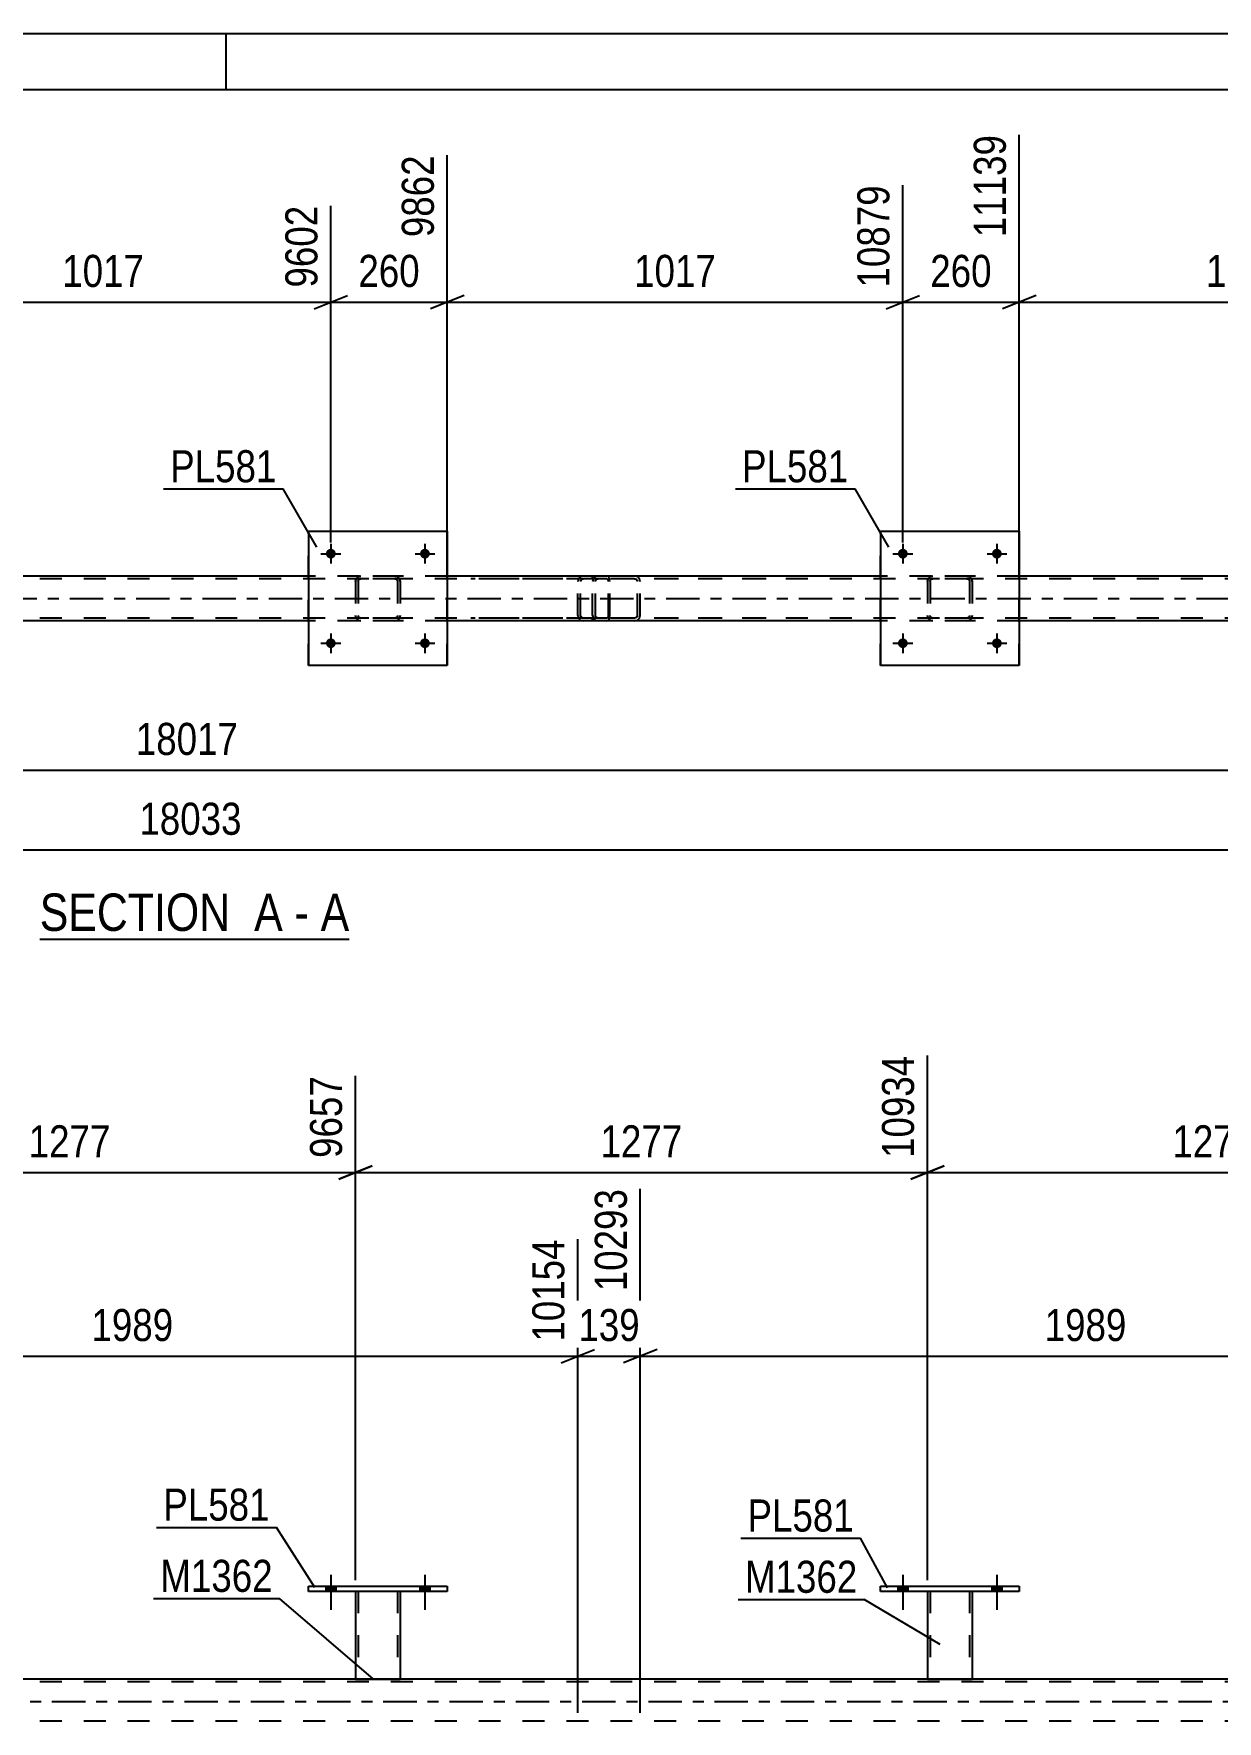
# Model space of a CAD drawing. Header units: millimetres. Extents: x 0 to 841, y 0 to 594.
# Drawn here: x 403.8 to 509.5, y 443.2 to 594 of the extents above; entities that cross this region are included whole.
import ezdxf

# ---------------------------------------------------------------- set-up
doc = ezdxf.new("R2010")
doc.units = ezdxf.units.MM
doc.linetypes.add('DXK_LINE_DOT2', pattern=[3.9198, 1.9599, -1.9599])
doc.linetypes.add('DXK_LINE_DOT3', pattern=[5.9187, 2.979, -0.9799, 0.9799, -0.9799])
doc.styles.add('Arial Narrow', font='ARIALN.TTF', dxfattribs={"height": 0.2})

# ---------------------------------------------------------------- blocks, each defined once
blk = doc.blocks.new('Unknown-283133386-1135')
at = {"color": 5, "linetype": 'Continuous'}
for p, q in [((841, 594), (0, 594)), ((421, 589), (421, 594)), ((836, 589), (5, 589))]:
    blk.add_line(p, q, dxfattribs=at)
blk = doc.blocks.new('Unknown-283133386-11 - 5061')
at = {"color": 6, "linetype": 'Continuous'}
blk.add_line((404.34, 513.1), (431.98, 513.1), dxfattribs=at)
at = {"color": 0, "linetype": 'Continuous'}
for points in [[(422.44, 513.85), (422.44, 517.35), (404.34, 517.35), (404.34, 513.85)], [(426.05, 513.85), (426.05, 517.35), (423.49, 517.35), (423.49, 513.85)], [(428.38, 513.85), (428.38, 517.35), (427.1, 517.35), (427.1, 513.85)], [(431.98, 513.85), (431.98, 517.35), (429.43, 517.35), (429.43, 513.85)]]:
    blk.add_wipeout(points, dxfattribs=at)
at = {"color": 7, "linetype": 'Continuous', "style": 'Arial Narrow'}
for s, p in [('SECTION ', (404.34, 513.85)), ('A', (423.49, 513.85)), ('A', (429.43, 513.85)), ('-', (427.1, 513.85))]:
    blk.add_text(s, height=3.34, dxfattribs=at).set_placement(p)
blk = doc.blocks.new('Part-283133386-5291 - 5061')
at = {"color": 7, "linetype": 'DXK_LINE_DOT2'}
for p, q in [((766.93, 545.31), (105.18, 545.31)), ((440.74, 545.55), (428.34, 545.55)), ((491.83, 545.55), (479.43, 545.55)), ((766.93, 541.79), (105.18, 541.79)), ((440.74, 541.55), (428.34, 541.55)), ((491.83, 541.55), (479.43, 541.55))]:
    blk.add_line(p, q, dxfattribs=at)
at = {"color": 2, "linetype": 'Continuous'}
for p, q in [((428.34, 545.55), (389.66, 545.55)), ((479.43, 545.55), (440.74, 545.55)), ((530.51, 545.55), (491.83, 545.55)), ((428.34, 541.55), (389.66, 541.55)), ((479.43, 541.55), (440.74, 541.55)), ((530.51, 541.55), (491.83, 541.55))]:
    blk.add_line(p, q, dxfattribs=at)
at = {"color": 7, "linetype": 'DXK_LINE_DOT3'}
blk.add_line((105.18, 543.55), (766.93, 543.55), dxfattribs=at)
blk = doc.blocks.new('Part-283133386-5098 - 5061')
at = {"color": 2, "linetype": 'Continuous'}
for p, q in [((479.43, 549.55), (479.43, 537.55)), ((479.43, 549.55), (491.83, 549.55)), ((491.83, 549.55), (491.83, 537.55)), ((491.83, 537.55), (479.43, 537.55))]:
    blk.add_line(p, q, dxfattribs=at)
at = {"color": 7, "linetype": 'DXK_LINE_DOT2'}
for p, q in [((479.43, 537.55), (479.43, 549.55)), ((491.83, 537.55), (491.83, 549.55))]:
    blk.add_line(p, q, dxfattribs=at)
blk = doc.blocks.new('Part-283133386-5099 - 5061')
at = {"color": 7, "linetype": 'DXK_LINE_DOT2'}
for p, q in [((483.63, 545.07), (483.66, 545.25)), ((483.66, 545.25), (483.63, 545.07)), ((483.63, 545.07), (483.63, 542.03)), ((483.87, 545.07), (483.88, 545.16)), ((483.87, 545.07), (483.87, 542.03)), ((483.88, 545.16), (483.94, 545.24)), ((483.92, 545.51), (484.11, 545.55)), ((484.11, 545.55), (483.92, 545.51)), ((483.94, 545.24), (484.01, 545.29)), ((484.01, 545.29), (484.11, 545.31)), ((487.15, 545.55), (484.11, 545.55)), ((487.15, 545.31), (484.11, 545.31)), ((487.15, 545.55), (487.33, 545.51)), ((487.33, 545.51), (487.15, 545.55)), ((487.15, 545.31), (487.24, 545.29)), ((487.24, 545.29), (487.31, 545.24)), ((487.31, 545.24), (487.37, 545.16)), ((487.37, 545.16), (487.39, 545.07)), ((487.39, 545.07), (487.39, 542.03)), ((487.59, 545.25), (487.63, 545.07)), ((487.63, 545.07), (487.59, 545.25)), ((487.63, 545.07), (487.63, 542.03)), ((483.66, 541.85), (483.63, 542.03)), ((483.63, 542.03), (483.66, 541.85)), ((483.88, 541.94), (483.87, 542.03)), ((483.94, 541.86), (483.88, 541.94)), ((484.11, 541.55), (483.92, 541.59)), ((483.92, 541.59), (484.11, 541.55)), ((484.01, 541.81), (483.94, 541.86)), ((484.11, 541.79), (484.01, 541.81)), ((487.15, 541.79), (484.11, 541.79)), ((487.15, 541.55), (484.11, 541.55)), ((487.24, 541.81), (487.15, 541.79)), ((487.33, 541.59), (487.15, 541.55)), ((487.15, 541.55), (487.33, 541.59)), ((487.31, 541.86), (487.24, 541.81)), ((487.37, 541.94), (487.31, 541.86)), ((487.39, 542.03), (487.37, 541.94)), ((487.63, 542.03), (487.59, 541.85)), ((487.59, 541.85), (487.63, 542.03))]:
    blk.add_line(p, q, dxfattribs=at)
at = {"color": 7, "linetype": 'DXK_LINE_DOT3'}
blk.add_line((485.63, 543.55), (485.63, 543.55), dxfattribs=at)
at = {"color": 7, "linetype": 'DXK_LINE_DOT2'}
for centre, start, end in [((484.11, 545.07), 112.5, 157.5), ((484.11, 545.07), 112.5, 157.5), ((487.15, 545.07), 22.5, 67.5), ((487.15, 545.07), 22.5, 67.5), ((484.11, 542.03), 202.5, 247.5), ((484.11, 542.03), 202.5, 247.5), ((487.15, 542.03), 292.5, 337.5), ((487.15, 542.03), 292.5, 337.5)]:
    blk.add_arc(centre, 0.48, start, end, dxfattribs=at)
blk = doc.blocks.new('Part-283133386-5104 - 5061')
at = {"color": 2, "linetype": 'Continuous'}
for p, q in [((428.34, 549.55), (428.34, 537.55)), ((428.34, 549.55), (440.74, 549.55)), ((440.74, 549.55), (440.74, 537.55)), ((440.74, 537.55), (428.34, 537.55))]:
    blk.add_line(p, q, dxfattribs=at)
at = {"color": 7, "linetype": 'DXK_LINE_DOT2'}
for p, q in [((428.34, 537.55), (428.34, 549.55)), ((440.74, 537.55), (440.74, 549.55))]:
    blk.add_line(p, q, dxfattribs=at)
blk = doc.blocks.new('Part-283133386-5105 - 5061')
at = {"color": 7, "linetype": 'DXK_LINE_DOT2'}
for p, q in [((432.54, 545.07), (432.58, 545.25)), ((432.58, 545.25), (432.54, 545.07)), ((432.54, 545.07), (432.54, 542.03)), ((432.78, 545.07), (432.8, 545.16)), ((432.78, 545.07), (432.78, 542.03)), ((432.8, 545.16), (432.85, 545.24)), ((432.84, 545.51), (433.02, 545.55)), ((433.02, 545.55), (432.84, 545.51)), ((432.85, 545.24), (432.93, 545.29)), ((432.93, 545.29), (433.02, 545.31)), ((436.06, 545.55), (433.02, 545.55)), ((436.06, 545.31), (433.02, 545.31)), ((436.06, 545.55), (436.25, 545.51)), ((436.25, 545.51), (436.06, 545.55)), ((436.06, 545.31), (436.16, 545.29)), ((436.16, 545.29), (436.23, 545.24)), ((436.23, 545.24), (436.29, 545.16)), ((436.29, 545.16), (436.3, 545.07)), ((436.3, 545.07), (436.3, 542.03)), ((436.51, 545.25), (436.54, 545.07)), ((436.54, 545.07), (436.51, 545.25)), ((436.54, 545.07), (436.54, 542.03)), ((432.58, 541.85), (432.54, 542.03)), ((432.54, 542.03), (432.58, 541.85)), ((432.8, 541.94), (432.78, 542.03)), ((432.85, 541.86), (432.8, 541.94)), ((433.02, 541.55), (432.84, 541.59)), ((432.84, 541.59), (433.02, 541.55)), ((432.93, 541.81), (432.85, 541.86)), ((433.02, 541.79), (432.93, 541.81)), ((436.06, 541.79), (433.02, 541.79)), ((436.06, 541.55), (433.02, 541.55)), ((436.16, 541.81), (436.06, 541.79)), ((436.25, 541.59), (436.06, 541.55)), ((436.06, 541.55), (436.25, 541.59)), ((436.23, 541.86), (436.16, 541.81)), ((436.29, 541.94), (436.23, 541.86)), ((436.3, 542.03), (436.29, 541.94)), ((436.54, 542.03), (436.51, 541.85)), ((436.51, 541.85), (436.54, 542.03))]:
    blk.add_line(p, q, dxfattribs=at)
at = {"color": 7, "linetype": 'DXK_LINE_DOT3'}
blk.add_line((434.54, 543.55), (434.54, 543.55), dxfattribs=at)
at = {"color": 7, "linetype": 'DXK_LINE_DOT2'}
for centre, start, end in [((433.02, 545.07), 112.5, 157.5), ((433.02, 545.07), 112.5, 157.5), ((436.06, 545.07), 22.5, 67.5), ((436.06, 545.07), 22.5, 67.5), ((433.02, 542.03), 202.5, 247.5), ((433.02, 542.03), 202.5, 247.5), ((436.06, 542.03), 292.5, 337.5), ((436.06, 542.03), 292.5, 337.5)]:
    blk.add_arc(centre, 0.48, start, end, dxfattribs=at)
blk = doc.blocks.new('Part-283133386-5198 - 5061')
at = {"color": 7, "linetype": 'DXK_LINE_DOT2'}
for p, q in [((454.99, 545.55), (442.84, 545.55)), ((454.99, 545.31), (442.84, 545.31)), ((452.44, 545.25), (452.4, 545.07)), ((452.4, 542.03), (452.4, 545.07)), ((452.65, 545.07), (452.67, 545.16)), ((452.65, 542.03), (452.65, 545.07)), ((452.67, 545.16), (452.73, 545.24)), ((452.9, 545.55), (452.71, 545.51)), ((452.73, 545.24), (452.81, 545.29)), ((452.81, 545.29), (452.9, 545.31)), ((453.72, 545.31), (453.72, 545.55)), ((455.1, 545.51), (454.99, 545.55)), ((454.99, 545.31), (455.05, 545.29)), ((455.05, 545.29), (455.09, 545.24)), ((455.09, 545.24), (455.12, 545.16)), ((455.19, 545.41), (455.1, 545.51)), ((455.12, 545.16), (455.13, 545.07)), ((455.13, 542.03), (455.13, 545.07)), ((455.24, 545.25), (455.19, 545.41)), ((455.27, 545.07), (455.24, 545.25)), ((455.27, 542.03), (455.27, 545.07)), ((454.99, 541.79), (442.84, 541.79)), ((454.99, 541.55), (442.84, 541.55)), ((452.4, 542.03), (452.44, 541.85)), ((452.67, 541.94), (452.65, 542.03)), ((452.73, 541.86), (452.67, 541.94)), ((452.71, 541.59), (452.9, 541.55)), ((452.81, 541.81), (452.73, 541.86)), ((452.9, 541.79), (452.81, 541.81)), ((453.72, 541.59), (453.72, 541.79)), ((453.72, 541.55), (453.72, 541.59)), ((455.05, 541.81), (454.99, 541.79)), ((454.99, 541.55), (455.1, 541.59)), ((455.09, 541.86), (455.05, 541.81)), ((455.12, 541.94), (455.09, 541.86)), ((455.1, 541.59), (455.19, 541.69)), ((455.13, 542.03), (455.12, 541.94)), ((455.19, 541.69), (455.24, 541.85)), ((455.24, 541.85), (455.27, 542.03))]:
    blk.add_line(p, q, dxfattribs=at)
for centre, start, end in [((452.89, 545.05), 111.1941, 156.1506), ((452.89, 542.04), 203.8494, 248.8059)]:
    blk.add_arc(centre, 0.492, start, end, dxfattribs=at)
blk = doc.blocks.new('Part-283133386-5207 - 5061')
at = {"color": 7, "linetype": 'DXK_LINE_DOT2'}
for p, q in [((453.76, 545.25), (453.72, 545.07)), ((453.72, 542.03), (453.72, 545.07)), ((453.97, 545.07), (453.99, 545.16)), ((453.97, 542.03), (453.97, 545.07)), ((453.99, 545.16), (454.05, 545.24)), ((454.23, 545.55), (454.03, 545.51)), ((454.05, 545.24), (454.13, 545.29)), ((454.13, 545.29), (454.23, 545.31)), ((469.22, 545.55), (454.23, 545.55)), ((469.22, 545.31), (454.23, 545.31)), ((457.66, 545.51), (457.46, 545.55)), ((457.46, 545.31), (457.56, 545.29)), ((457.56, 545.29), (457.64, 545.24)), ((457.64, 545.24), (457.7, 545.16)), ((457.7, 545.16), (457.72, 545.07)), ((457.72, 542.03), (457.72, 545.07)), ((457.97, 545.07), (457.94, 545.25)), ((457.97, 542.03), (457.97, 545.07)), ((453.72, 542.03), (453.76, 541.85)), ((453.99, 541.94), (453.97, 542.03)), ((454.05, 541.86), (453.99, 541.94)), ((454.03, 541.59), (454.23, 541.55)), ((454.13, 541.81), (454.05, 541.86)), ((454.23, 541.79), (454.13, 541.81)), ((469.22, 541.79), (454.23, 541.79)), ((469.22, 541.55), (454.23, 541.55)), ((457.56, 541.81), (457.46, 541.79)), ((457.46, 541.55), (457.66, 541.59)), ((457.64, 541.86), (457.56, 541.81)), ((457.7, 541.94), (457.64, 541.86)), ((457.72, 542.03), (457.7, 541.94)), ((457.94, 541.85), (457.97, 542.03))]:
    blk.add_line(p, q, dxfattribs=at)
for centre, start, end in [((454.21, 545.05), 110.7583, 155.68), ((457.48, 545.05), 24.32, 69.2417), ((454.21, 542.05), 204.32, 249.2417), ((457.48, 542.05), 290.7583, 335.68)]:
    blk.add_arc(centre, 0.496, start, end, dxfattribs=at)
blk = doc.blocks.new('Bolt-283133386-5309 - 5061')
at = {"linetype": 'Continuous'}
for points in [[(430.78, 539.55, -1), (429.9, 539.55, -1)], [(439.18, 539.55, -1), (438.3, 539.55, -1)]]:
    blk.add_hatch(color=1, dxfattribs=at).paths.add_polyline_path(points)
at = {"color": 1, "linetype": 'Continuous'}
for p, q in [((430.34, 540.43), (430.34, 538.67)), ((438.74, 540.43), (438.74, 538.67)), ((429.46, 539.55), (431.22, 539.55)), ((437.86, 539.55), (439.62, 539.55))]:
    blk.add_line(p, q, dxfattribs=at)
blk = doc.blocks.new('Bolt-283133386-5310 - 5061')
at = {"linetype": 'Continuous'}
for points in [[(430.78, 547.55, -1), (429.9, 547.55, -1)], [(439.18, 547.55, -1), (438.3, 547.55, -1)]]:
    blk.add_hatch(color=1, dxfattribs=at).paths.add_polyline_path(points)
at = {"color": 1, "linetype": 'Continuous'}
for p, q in [((429.46, 547.55), (431.22, 547.55)), ((430.34, 548.43), (430.34, 546.67)), ((437.86, 547.55), (439.62, 547.55)), ((438.74, 548.43), (438.74, 546.67))]:
    blk.add_line(p, q, dxfattribs=at)
blk = doc.blocks.new('Bolt-283133386-5311 - 5061')
at = {"linetype": 'Continuous'}
for points in [[(481.87, 539.55, -1), (480.99, 539.55, -1)], [(490.27, 539.55, -1), (489.39, 539.55, -1)]]:
    blk.add_hatch(color=1, dxfattribs=at).paths.add_polyline_path(points)
at = {"color": 1, "linetype": 'Continuous'}
for p, q in [((481.43, 540.43), (481.43, 538.67)), ((489.83, 540.43), (489.83, 538.67)), ((480.55, 539.55), (482.31, 539.55)), ((488.95, 539.55), (490.71, 539.55))]:
    blk.add_line(p, q, dxfattribs=at)
blk = doc.blocks.new('Bolt-283133386-5312 - 5061')
at = {"linetype": 'Continuous'}
for points in [[(481.87, 547.55, -1), (480.99, 547.55, -1)], [(490.27, 547.55, -1), (489.39, 547.55, -1)]]:
    blk.add_hatch(color=1, dxfattribs=at).paths.add_polyline_path(points)
at = {"color": 1, "linetype": 'Continuous'}
for p, q in [((480.55, 547.55), (482.31, 547.55)), ((481.43, 548.43), (481.43, 546.67)), ((488.95, 547.55), (490.71, 547.55)), ((489.83, 548.43), (489.83, 546.67))]:
    blk.add_line(p, q, dxfattribs=at)
blk = doc.blocks.new('Bolt-283133386-3261 - 3202')
at = {"linetype": 'Continuous'}
for points in [[(480.99, 454.84), (481.87, 454.84), (481.87, 455.32), (480.99, 455.32)], [(489.39, 454.84), (490.27, 454.84), (490.27, 455.32), (489.39, 455.32)]]:
    blk.add_hatch(color=1, dxfattribs=at).paths.add_polyline_path(points)
at = {"color": 1, "linetype": 'Continuous'}
for p, q in [((480.99, 455.32), (480.99, 454.84)), ((481.43, 456.32), (481.43, 453.2)), ((481.87, 455.32), (481.87, 454.84)), ((489.39, 455.32), (489.39, 454.84)), ((489.83, 456.32), (489.83, 453.2)), ((490.27, 455.32), (490.27, 454.84))]:
    blk.add_line(p, q, dxfattribs=at)
blk = doc.blocks.new('Bolt-283133386-3262 - 3202')
at = {"linetype": 'Continuous'}
for points in [[(480.99, 454.84), (481.87, 454.84), (481.87, 455.32), (480.99, 455.32)], [(489.39, 454.84), (490.27, 454.84), (490.27, 455.32), (489.39, 455.32)]]:
    blk.add_hatch(color=1, dxfattribs=at).paths.add_polyline_path(points)
at = {"color": 1, "linetype": 'Continuous'}
for p, q in [((480.99, 455.32), (480.99, 454.84)), ((481.43, 456.32), (481.43, 453.2)), ((481.87, 455.32), (481.87, 454.84)), ((489.39, 455.32), (489.39, 454.84)), ((489.83, 456.32), (489.83, 453.2)), ((490.27, 455.32), (490.27, 454.84))]:
    blk.add_line(p, q, dxfattribs=at)
blk = doc.blocks.new('Bolt-283133386-3263 - 3202')
at = {"linetype": 'Continuous'}
for points in [[(429.9, 454.84), (430.78, 454.84), (430.78, 455.32), (429.9, 455.32)], [(438.3, 454.84), (439.18, 454.84), (439.18, 455.32), (438.3, 455.32)]]:
    blk.add_hatch(color=1, dxfattribs=at).paths.add_polyline_path(points)
at = {"color": 1, "linetype": 'Continuous'}
for p, q in [((429.9, 455.32), (429.9, 454.84)), ((430.34, 456.32), (430.34, 453.2)), ((430.78, 455.32), (430.78, 454.84)), ((438.3, 455.32), (438.3, 454.84)), ((438.74, 456.32), (438.74, 453.2)), ((439.18, 455.32), (439.18, 454.84))]:
    blk.add_line(p, q, dxfattribs=at)
blk = doc.blocks.new('Bolt-283133386-3264 - 3202')
at = {"linetype": 'Continuous'}
for points in [[(429.9, 454.84), (430.78, 454.84), (430.78, 455.32), (429.9, 455.32)], [(438.3, 454.84), (439.18, 454.84), (439.18, 455.32), (438.3, 455.32)]]:
    blk.add_hatch(color=1, dxfattribs=at).paths.add_polyline_path(points)
at = {"color": 1, "linetype": 'Continuous'}
for p, q in [((429.9, 455.32), (429.9, 454.84)), ((430.34, 456.32), (430.34, 453.2)), ((430.78, 455.32), (430.78, 454.84)), ((438.3, 455.32), (438.3, 454.84)), ((438.74, 456.32), (438.74, 453.2)), ((439.18, 455.32), (439.18, 454.84))]:
    blk.add_line(p, q, dxfattribs=at)
blk = doc.blocks.new('Part-283133386-3396 - 3202')
at = {"color": 2, "linetype": 'Continuous'}
for p, q in [((479.43, 454.84), (479.43, 455.32)), ((479.43, 455.32), (491.83, 455.32)), ((491.83, 455.32), (491.83, 454.84)), ((491.83, 454.84), (479.43, 454.84))]:
    blk.add_line(p, q, dxfattribs=at)
blk = doc.blocks.new('Part-283133386-3288 - 3202')
at = {"color": 2, "linetype": 'Continuous'}
blk.add_line((761, 447), (103.58, 447), dxfattribs=at)
at = {"color": 7, "linetype": 'DXK_LINE_DOT2'}
for p, q in [((766.93, 446.76), (103.58, 446.76)), ((766.93, 443.24), (103.58, 443.24))]:
    blk.add_line(p, q, dxfattribs=at)
at = {"color": 7, "linetype": 'DXK_LINE_DOT3'}
blk.add_line((103.58, 445), (766.93, 445), dxfattribs=at)
blk = doc.blocks.new('Part-283133386-3401 - 3202')
at = {"color": 7, "linetype": 'DXK_LINE_DOT2'}
for p, q in [((483.63, 454.85), (487.63, 454.85)), ((483.63, 454.84), (483.63, 454.85)), ((483.63, 454.85), (483.63, 454.84)), ((483.87, 454.85), (483.87, 447)), ((487.39, 454.85), (487.39, 447)), ((487.63, 454.85), (487.63, 454.84)), ((487.63, 454.84), (487.63, 454.85)), ((487.33, 447), (487.37, 447)), ((487.33, 447), (487.37, 447)), ((487.37, 447), (487.39, 447)), ((487.37, 447), (487.39, 447))]:
    blk.add_line(p, q, dxfattribs=at)
at = {"color": 2, "linetype": 'Continuous'}
for p, q in [((483.63, 454.84), (483.63, 447)), ((487.63, 454.84), (487.63, 447)), ((483.63, 447), (487.63, 447))]:
    blk.add_line(p, q, dxfattribs=at)
blk = doc.blocks.new('Part-283133386-3406 - 3202')
at = {"color": 2, "linetype": 'Continuous'}
for p, q in [((428.34, 454.84), (428.34, 455.32)), ((428.34, 455.32), (440.74, 455.32)), ((440.74, 455.32), (440.74, 454.84)), ((440.74, 454.84), (428.34, 454.84))]:
    blk.add_line(p, q, dxfattribs=at)
blk = doc.blocks.new('Part-283133386-3411 - 3202')
at = {"color": 7, "linetype": 'DXK_LINE_DOT2'}
for p, q in [((432.54, 454.85), (436.54, 454.85)), ((432.54, 454.84), (432.54, 454.85)), ((432.54, 454.85), (432.54, 454.84)), ((432.78, 454.85), (432.78, 447)), ((436.3, 454.85), (436.3, 447)), ((436.54, 454.85), (436.54, 454.84)), ((436.54, 454.84), (436.54, 454.85)), ((436.25, 447), (436.29, 447)), ((436.25, 447), (436.29, 447)), ((436.29, 447), (436.3, 447)), ((436.29, 447), (436.3, 447))]:
    blk.add_line(p, q, dxfattribs=at)
at = {"color": 2, "linetype": 'Continuous'}
for p, q in [((432.54, 454.84), (432.54, 447)), ((436.54, 454.84), (436.54, 447)), ((432.54, 447), (436.54, 447))]:
    blk.add_line(p, q, dxfattribs=at)
blk = doc.blocks.new('StraightDimension-283133386-5351 - 5061')
at = {"color": 7, "linetype": 'Continuous'}
blk.add_line((68.06, 521.09), (767.57, 521.09), dxfattribs=at)
at = {"color": 0}
blk.add_wipeout([(422.98, 521.84), (422.98, 526.04), (412.64, 526.04), (412.64, 521.84)], dxfattribs=at)
at = {"color": 3, "style": 'Arial Narrow'}
blk.add_text('18033', height=2.863, dxfattribs=at).set_placement((413.24, 522.44))
blk = doc.blocks.new('StraightDimension-283133386-16082 - 5061')
at = {"color": 7, "linetype": 'Continuous'}
blk.add_line((68.06, 528.22), (766.93, 528.22), dxfattribs=at)
at = {"color": 0}
blk.add_wipeout([(422.66, 528.97), (422.66, 533.17), (412.32, 533.17), (412.32, 528.97)], dxfattribs=at)
at = {"color": 3, "style": 'Arial Narrow'}
blk.add_text('18017', height=2.863, dxfattribs=at).set_placement((412.92, 529.57))
blk = doc.blocks.new('StraightDimension-283133386-18930 - 5061')
at = {"color": 7, "linetype": 'Continuous'}
for p, q in [((491.83, 546.55), (491.83, 584.97)), ((532.51, 548.55), (532.51, 580.47)), ((493.33, 570.63), (490.33, 569.43)), ((491.83, 570.03), (532.51, 570.03)), ((531.01, 569.43), (534.01, 570.63))]:
    blk.add_line(p, q, dxfattribs=at)
at = {"color": 0, "linetype": 'Continuous'}
blk.add_wipeout([(531.91, 581.07), (527.71, 581.07), (527.71, 570.73), (531.91, 570.73)], dxfattribs=at)
at = {"color": 0}
blk.add_wipeout([(516.42, 570.78), (516.42, 574.98), (507.91, 574.98), (507.91, 570.78)], dxfattribs=at)
at = {"color": 3, "linetype": 'Continuous', "style": 'Arial Narrow'}
blk.add_text('12156', height=2.863, rotation=90.0002, dxfattribs=at).set_placement((531.31, 571.33))
at = {"color": 3, "style": 'Arial Narrow'}
blk.add_text('1017', height=2.863, dxfattribs=at).set_placement((508.51, 571.38))
blk = doc.blocks.new('StraightDimension-283133386-18931 - 5061')
at = {"color": 7, "linetype": 'Continuous'}
for p, q in [((491.83, 546.55), (491.83, 584.97)), ((481.43, 548.55), (481.43, 580.47)), ((479.93, 569.43), (482.93, 570.63)), ((481.43, 570.03), (491.83, 570.03)), ((493.33, 570.63), (490.33, 569.43))]:
    blk.add_line(p, q, dxfattribs=at)
at = {"color": 0}
blk.add_wipeout([(489.97, 570.78), (489.97, 574.98), (483.28, 574.98), (483.28, 570.78)], dxfattribs=at)
at = {"color": 3, "style": 'Arial Narrow'}
blk.add_text('260', height=2.863, dxfattribs=at).set_placement((483.88, 571.38))
at = {"color": 0, "linetype": 'Continuous'}
blk.add_wipeout([(491.23, 585.57), (487.03, 585.57), (487.03, 575.23), (491.23, 575.23)], dxfattribs=at)
at = {"color": 3, "linetype": 'Continuous', "style": 'Arial Narrow'}
blk.add_text('11139', height=2.863, rotation=90.0002, dxfattribs=at).set_placement((490.63, 575.83))
blk = doc.blocks.new('StraightDimension-283133386-18932 - 5061')
at = {"color": 7, "linetype": 'Continuous'}
for p, q in [((440.74, 546.55), (440.74, 583.14)), ((481.43, 548.55), (481.43, 580.47)), ((442.24, 570.63), (439.24, 569.43)), ((440.74, 570.03), (481.43, 570.03)), ((479.93, 569.43), (482.93, 570.63))]:
    blk.add_line(p, q, dxfattribs=at)
at = {"color": 0, "linetype": 'Continuous'}
blk.add_wipeout([(480.83, 581.07), (476.63, 581.07), (476.63, 570.73), (480.83, 570.73)], dxfattribs=at)
at = {"color": 0}
blk.add_wipeout([(465.34, 570.78), (465.34, 574.98), (456.83, 574.98), (456.83, 570.78)], dxfattribs=at)
at = {"color": 3, "linetype": 'Continuous', "style": 'Arial Narrow'}
blk.add_text('10879', height=2.863, rotation=90.0002, dxfattribs=at).set_placement((480.23, 571.33))
at = {"color": 3, "style": 'Arial Narrow'}
blk.add_text('1017', height=2.863, dxfattribs=at).set_placement((457.43, 571.38))
blk = doc.blocks.new('StraightDimension-283133386-18933 - 5061')
at = {"color": 7, "linetype": 'Continuous'}
for p, q in [((440.74, 546.55), (440.74, 583.14)), ((430.34, 548.55), (430.34, 578.64)), ((428.84, 569.43), (431.84, 570.63)), ((430.34, 570.03), (440.74, 570.03)), ((442.24, 570.63), (439.24, 569.43))]:
    blk.add_line(p, q, dxfattribs=at)
at = {"color": 0}
blk.add_wipeout([(438.89, 570.78), (438.89, 574.98), (432.2, 574.98), (432.2, 570.78)], dxfattribs=at)
at = {"color": 3, "style": 'Arial Narrow'}
blk.add_text('260', height=2.863, dxfattribs=at).set_placement((432.8, 571.38))
at = {"color": 0, "linetype": 'Continuous'}
blk.add_wipeout([(440.14, 583.74), (435.94, 583.74), (435.94, 575.23), (440.14, 575.23)], dxfattribs=at)
at = {"color": 3, "linetype": 'Continuous', "style": 'Arial Narrow'}
blk.add_text('9862', height=2.863, rotation=90.0002, dxfattribs=at).set_placement((439.54, 575.83))
blk = doc.blocks.new('StraightDimension-283133386-18934 - 5061')
at = {"color": 7, "linetype": 'Continuous'}
for p, q in [((389.66, 546.55), (389.66, 583.14)), ((430.34, 548.55), (430.34, 578.64)), ((391.16, 570.63), (388.16, 569.43)), ((389.66, 570.03), (430.34, 570.03)), ((428.84, 569.43), (431.84, 570.63))]:
    blk.add_line(p, q, dxfattribs=at)
at = {"color": 0, "linetype": 'Continuous'}
blk.add_wipeout([(429.74, 579.24), (425.54, 579.24), (425.54, 570.73), (429.74, 570.73)], dxfattribs=at)
at = {"color": 0}
blk.add_wipeout([(414.26, 570.78), (414.26, 574.98), (405.75, 574.98), (405.75, 570.78)], dxfattribs=at)
at = {"color": 3, "linetype": 'Continuous', "style": 'Arial Narrow'}
blk.add_text('9602', height=2.863, rotation=90.0002, dxfattribs=at).set_placement((429.14, 571.33))
at = {"color": 3, "style": 'Arial Narrow'}
blk.add_text('1017', height=2.863, dxfattribs=at).set_placement((406.35, 571.38))
blk = doc.blocks.new('StraightDimension-283133386-22270 - 3202')
at = {"color": 7, "linetype": 'Continuous'}
for p, q in [((372.84, 444), (372.84, 488.97)), ((452.4, 444), (452.4, 486.3)), ((374.34, 476.46), (371.34, 475.26)), ((450.9, 475.26), (453.9, 476.46)), ((372.84, 475.86), (452.4, 475.86))]:
    blk.add_line(p, q, dxfattribs=at)
at = {"color": 0, "linetype": 'Continuous'}
blk.add_wipeout([(451.8, 486.9), (447.6, 486.9), (447.6, 476.56), (451.8, 476.56)], dxfattribs=at)
at = {"color": 0}
blk.add_wipeout([(416.88, 476.61), (416.88, 480.81), (408.36, 480.81), (408.36, 476.61)], dxfattribs=at)
at = {"color": 3, "linetype": 'Continuous', "style": 'Arial Narrow'}
blk.add_text('10154', height=2.863, rotation=90.0002, dxfattribs=at).set_placement((451.2, 477.16))
at = {"color": 3, "style": 'Arial Narrow'}
blk.add_text('1989', height=2.863, dxfattribs=at).set_placement((408.96, 477.21))
blk = doc.blocks.new('StraightDimension-283133386-13496 - 3202')
at = {"color": 7, "linetype": 'Continuous'}
for p, q in [((483.63, 455.85), (483.63, 502.72)), ((534.71, 455.85), (534.71, 502.72)), ((485.13, 492.87), (482.13, 491.67)), ((483.63, 492.27), (534.71, 492.27)), ((533.21, 491.67), (536.21, 492.87))]:
    blk.add_line(p, q, dxfattribs=at)
at = {"color": 0, "linetype": 'Continuous'}
blk.add_wipeout([(534.11, 503.32), (529.91, 503.32), (529.91, 492.97), (534.11, 492.97)], dxfattribs=at)
at = {"color": 0}
blk.add_wipeout([(513.42, 493.02), (513.42, 497.22), (504.91, 497.22), (504.91, 493.02)], dxfattribs=at)
at = {"color": 3, "linetype": 'Continuous', "style": 'Arial Narrow'}
blk.add_text('12211', height=2.863, rotation=90.0002, dxfattribs=at).set_placement((533.51, 493.57))
at = {"color": 3, "style": 'Arial Narrow'}
blk.add_text('1277', height=2.863, dxfattribs=at).set_placement((505.51, 493.62))
blk = doc.blocks.new('StraightDimension-283133386-13497 - 3202')
at = {"color": 7, "linetype": 'Continuous'}
for p, q in [((483.63, 455.85), (483.63, 502.72)), ((432.54, 455.85), (432.54, 500.89)), ((434.04, 492.87), (431.04, 491.67)), ((432.54, 492.27), (483.63, 492.27)), ((482.13, 491.67), (485.13, 492.87))]:
    blk.add_line(p, q, dxfattribs=at)
at = {"color": 0, "linetype": 'Continuous'}
blk.add_wipeout([(483.03, 503.32), (478.83, 503.32), (478.83, 492.97), (483.03, 492.97)], dxfattribs=at)
at = {"color": 0}
blk.add_wipeout([(462.34, 493.02), (462.34, 497.22), (453.83, 497.22), (453.83, 493.02)], dxfattribs=at)
at = {"color": 3, "linetype": 'Continuous', "style": 'Arial Narrow'}
blk.add_text('10934', height=2.863, rotation=90.0002, dxfattribs=at).set_placement((482.43, 493.57))
at = {"color": 3, "style": 'Arial Narrow'}
blk.add_text('1277', height=2.863, dxfattribs=at).set_placement((454.43, 493.62))
blk = doc.blocks.new('StraightDimension-283133386-13498 - 3202')
at = {"color": 7, "linetype": 'Continuous'}
for p, q in [((381.46, 455.85), (381.46, 500.89)), ((432.54, 455.85), (432.54, 500.89)), ((382.96, 492.87), (379.96, 491.67)), ((381.46, 492.27), (432.54, 492.27)), ((431.04, 491.67), (434.04, 492.87))]:
    blk.add_line(p, q, dxfattribs=at)
at = {"color": 0, "linetype": 'Continuous'}
blk.add_wipeout([(431.94, 501.49), (427.74, 501.49), (427.74, 492.97), (431.94, 492.97)], dxfattribs=at)
at = {"color": 0}
blk.add_wipeout([(411.26, 493.02), (411.26, 497.22), (402.75, 497.22), (402.75, 493.02)], dxfattribs=at)
at = {"color": 3, "linetype": 'Continuous', "style": 'Arial Narrow'}
blk.add_text('9657', height=2.863, rotation=90.0002, dxfattribs=at).set_placement((431.34, 493.57))
at = {"color": 3, "style": 'Arial Narrow'}
blk.add_text('1277', height=2.863, dxfattribs=at).set_placement((403.35, 493.62))
blk = doc.blocks.new('StraightDimension-283133386-22268 - 3202')
at = {"color": 7, "linetype": 'Continuous'}
for p, q in [((457.98, 444), (457.98, 490.8)), ((537.53, 444), (537.53, 486.3)), ((459.48, 476.46), (456.48, 475.26)), ((536.03, 475.26), (539.03, 476.46)), ((457.98, 475.86), (537.53, 475.86))]:
    blk.add_line(p, q, dxfattribs=at)
at = {"color": 0, "linetype": 'Continuous'}
blk.add_wipeout([(536.93, 486.9), (532.73, 486.9), (532.73, 476.56), (536.93, 476.56)], dxfattribs=at)
at = {"color": 0}
blk.add_wipeout([(502.01, 476.61), (502.01, 480.81), (493.5, 480.81), (493.5, 476.61)], dxfattribs=at)
at = {"color": 3, "linetype": 'Continuous', "style": 'Arial Narrow'}
blk.add_text('12282', height=2.863, rotation=90.0002, dxfattribs=at).set_placement((536.33, 477.16))
at = {"color": 3, "style": 'Arial Narrow'}
blk.add_text('1989', height=2.863, dxfattribs=at).set_placement((494.1, 477.21))
blk = doc.blocks.new('StraightDimension-283133386-22269 - 3202')
at = {"color": 7, "linetype": 'Continuous'}
for p, q in [((457.98, 444), (457.98, 490.8)), ((452.4, 444), (452.4, 486.3)), ((450.9, 475.26), (453.9, 476.46)), ((459.48, 476.46), (456.48, 475.26)), ((452.4, 475.86), (457.98, 475.86))]:
    blk.add_line(p, q, dxfattribs=at)
at = {"color": 0}
blk.add_wipeout([(458.53, 476.61), (458.53, 480.81), (451.85, 480.81), (451.85, 476.61)], dxfattribs=at)
at = {"color": 3, "style": 'Arial Narrow'}
blk.add_text('139', height=2.863, dxfattribs=at).set_placement((452.45, 477.21))
at = {"color": 0, "linetype": 'Continuous'}
blk.add_wipeout([(457.38, 491.4), (453.18, 491.4), (453.18, 481.06), (457.38, 481.06)], dxfattribs=at)
at = {"color": 3, "linetype": 'Continuous', "style": 'Arial Narrow'}
blk.add_text('10293', height=2.863, rotation=90.0002, dxfattribs=at).set_placement((456.78, 481.66))
blk = doc.blocks.new('Mark-283133386-5094 - 5061')
at = {"color": 0}
blk.add_wipeout([(476.57, 553.93), (476.57, 556.93), (467.07, 556.93), (467.07, 553.93)], dxfattribs=at)
blk.add_wipeout([(476.57, 553.93), (476.57, 556.93), (467.07, 556.93), (467.07, 553.93)], dxfattribs=at)
at = {"color": 30, "linetype": 'Continuous'}
for p in [(466.47, 553.33), (480.17, 548.13)]:
    blk.add_line(p, (477.17, 553.33), dxfattribs=at)
at = {"color": 3, "style": 'Arial Narrow'}
blk.add_text('PL581', height=2.863, dxfattribs=at).set_placement((467.07, 553.93))
blk = doc.blocks.new('Mark-283133386-5100 - 5061')
at = {"color": 0}
blk.add_wipeout([(425.49, 553.93), (425.49, 556.93), (415.99, 556.93), (415.99, 553.93)], dxfattribs=at)
blk.add_wipeout([(425.49, 553.93), (425.49, 556.93), (415.99, 556.93), (415.99, 553.93)], dxfattribs=at)
at = {"color": 30, "linetype": 'Continuous'}
for p in [(415.39, 553.33), (429.09, 548.13)]:
    blk.add_line(p, (426.09, 553.33), dxfattribs=at)
at = {"color": 3, "style": 'Arial Narrow'}
blk.add_text('PL581', height=2.863, dxfattribs=at).set_placement((415.99, 553.93))
blk = doc.blocks.new('Mark-283133386-3392 - 3202')
at = {"color": 0}
blk.add_wipeout([(477.06, 460.19), (477.06, 463.19), (467.56, 463.19), (467.56, 460.19)], dxfattribs=at)
blk.add_wipeout([(477.06, 460.19), (477.06, 463.19), (467.56, 463.19), (467.56, 460.19)], dxfattribs=at)
at = {"color": 30, "linetype": 'Continuous'}
for p in [(466.96, 459.59), (480.07, 455.15)]:
    blk.add_line(p, (477.66, 459.59), dxfattribs=at)
at = {"color": 3, "style": 'Arial Narrow'}
blk.add_text('PL581', height=2.863, dxfattribs=at).set_placement((467.56, 460.19))
blk = doc.blocks.new('Mark-283133386-3397 - 3202')
at = {"color": 0}
blk.add_wipeout([(477.38, 454.72), (477.38, 457.72), (467.33, 457.72), (467.33, 454.72)], dxfattribs=at)
blk.add_wipeout([(477.38, 454.72), (477.38, 457.72), (467.33, 457.72), (467.33, 454.72)], dxfattribs=at)
at = {"color": 30, "linetype": 'Continuous'}
for p in [(466.73, 454.12), (484.76, 450.09)]:
    blk.add_line(p, (477.98, 454.12), dxfattribs=at)
at = {"color": 3, "style": 'Arial Narrow'}
blk.add_text('M1362', height=2.863, dxfattribs=at).set_placement((467.33, 454.72))
blk = doc.blocks.new('Mark-283133386-3402 - 3202')
at = {"color": 0}
blk.add_wipeout([(424.88, 461.16), (424.88, 464.16), (415.38, 464.16), (415.38, 461.16)], dxfattribs=at)
blk.add_wipeout([(424.88, 461.16), (424.88, 464.16), (415.38, 464.16), (415.38, 461.16)], dxfattribs=at)
at = {"color": 30, "linetype": 'Continuous'}
for p in [(414.78, 460.56), (428.92, 455.18)]:
    blk.add_line(p, (425.48, 460.56), dxfattribs=at)
at = {"color": 3, "style": 'Arial Narrow'}
blk.add_text('PL581', height=2.863, dxfattribs=at).set_placement((415.38, 461.16))
blk = doc.blocks.new('Mark-283133386-3407 - 3202')
at = {"color": 0}
blk.add_wipeout([(425.16, 454.8), (425.16, 457.8), (415.11, 457.8), (415.11, 454.8)], dxfattribs=at)
blk.add_wipeout([(425.16, 454.8), (425.16, 457.8), (415.11, 457.8), (415.11, 454.8)], dxfattribs=at)
at = {"color": 30, "linetype": 'Continuous'}
for p in [(414.51, 454.2), (434.16, 447)]:
    blk.add_line(p, (425.76, 454.2), dxfattribs=at)
at = {"color": 3, "style": 'Arial Narrow'}
blk.add_text('M1362', height=2.863, dxfattribs=at).set_placement((415.11, 454.8))

msp = doc.modelspace()

# ---------------------------------------------------------------- block references
for name in ['Unknown-283133386-1135', 'Part-283133386-5104 - 5061', 'Part-283133386-5098 - 5061', 'Part-283133386-5291 - 5061', 'Bolt-283133386-5310 - 5061', 'Bolt-283133386-5312 - 5061', 'Part-283133386-5105 - 5061', 'Part-283133386-5198 - 5061', 'Part-283133386-5207 - 5061', 'Part-283133386-5099 - 5061', 'Bolt-283133386-5309 - 5061', 'Bolt-283133386-5311 - 5061', 'Part-283133386-3406 - 3202', 'Bolt-283133386-3263 - 3202', 'Bolt-283133386-3264 - 3202', 'Part-283133386-3396 - 3202', 'Bolt-283133386-3261 - 3202', 'Bolt-283133386-3262 - 3202', 'Part-283133386-3411 - 3202', 'Part-283133386-3401 - 3202', 'Part-283133386-3288 - 3202']:
    msp.add_blockref(name, (0, 0))

# ---------------------------------------------------------------- next in the draw order: block references
for name in ['StraightDimension-283133386-18930 - 5061', 'StraightDimension-283133386-5351 - 5061', 'Unknown-283133386-11 - 5061', 'StraightDimension-283133386-13496 - 3202', 'StraightDimension-283133386-22270 - 3202']:
    msp.add_blockref(name, (0, 0))

# ---------------------------------------------------------------- next in the draw order: block references
for name in ['StraightDimension-283133386-18931 - 5061', 'StraightDimension-283133386-16082 - 5061', 'StraightDimension-283133386-13497 - 3202']:
    msp.add_blockref(name, (0, 0))

# ---------------------------------------------------------------- next in the draw order: block references
for name in ['StraightDimension-283133386-18932 - 5061', 'StraightDimension-283133386-13498 - 3202', 'StraightDimension-283133386-22268 - 3202']:
    msp.add_blockref(name, (0, 0))

# ---------------------------------------------------------------- next in the draw order: block references
for name in ['StraightDimension-283133386-18933 - 5061', 'Mark-283133386-5094 - 5061', 'StraightDimension-283133386-22269 - 3202', 'Mark-283133386-3402 - 3202', 'Mark-283133386-3392 - 3202']:
    msp.add_blockref(name, (0, 0))

# ---------------------------------------------------------------- next in the draw order: block references
for name in ['StraightDimension-283133386-18934 - 5061', 'Mark-283133386-3407 - 3202', 'Mark-283133386-3397 - 3202']:
    msp.add_blockref(name, (0, 0))

# ---------------------------------------------------------------- next in the draw order: block references
msp.add_blockref('Mark-283133386-5100 - 5061', (0, 0))

doc.saveas('drawing.dxf')
